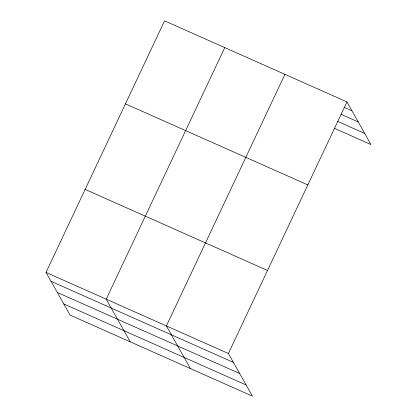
<?xml version="1.0" encoding="UTF-8"?>
<svg xmlns="http://www.w3.org/2000/svg" width="417" height="417" viewBox="0 0 417 417"><rect width="100%" height="100%" fill="white"/><g stroke="black" fill="none" stroke-linecap="round" stroke-linejoin="round"><path stroke-width="0.63" d="M46.021 272.426L228.396 353.491L252.436 396.15L70.056 315.085L46.021 272.426L164.564 20.85L346.944 101.915L370.979 144.574L334.366 128.3M224.753 47.601L106.205 299.177L130.24 341.836M284.936 74.356L166.388 325.927L190.428 368.586M228.396 353.491L346.944 101.915M344.27 107.383L351.948 110.797M341.101 114.331L358.229 121.941M337.535 121.352L364.698 133.43M125.444 103.869L307.824 184.934M85.141 189.407L267.516 270.471M51.025 281.308L233.4 362.373M57.306 292.453L239.681 373.517M63.775 303.936L246.155 385.006"/></g></svg>
